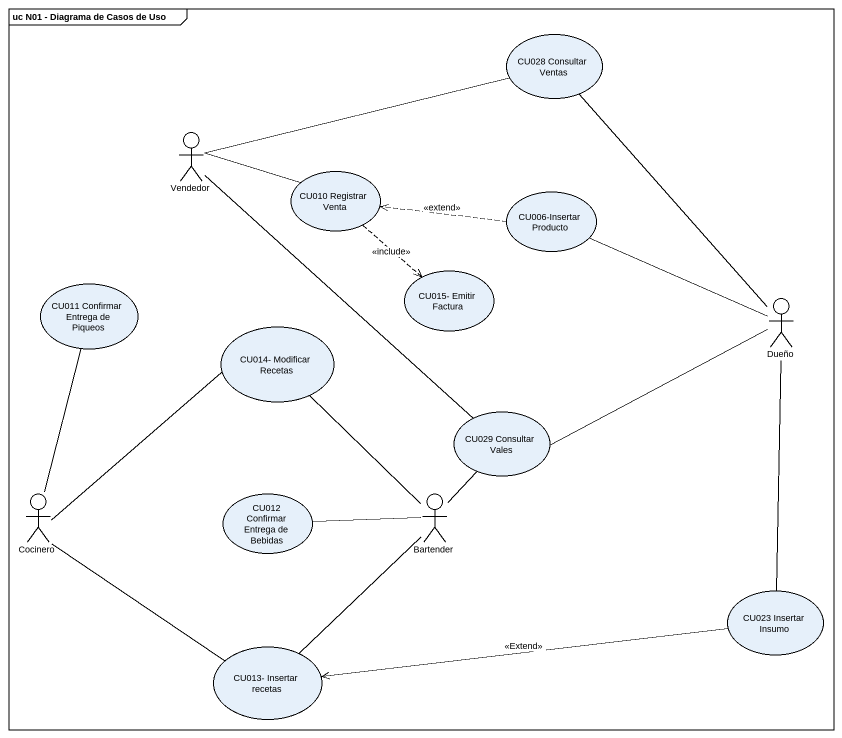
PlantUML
@startuml
mainframe uc N01 - Diagrama de Casos de Uso
usecase "CU028 Consultar Ventas" as CU028_Consultar_Ventas
actor Vendedor
usecase "CU010 Registrar Venta" as CU010_Registrar_Venta
usecase "CU006-Insertar Producto" as CU006_Insertar_Producto
usecase "CU015- Emitir Factura" as CU015_Emitir_Factura
usecase "CU011 Confirmar Entrega de Piqueos" as CU011_Confirmar_Entrega_de
actor Dueño
usecase "CU014- Modificar Recetas" as CU014_Modificar_Recetas
usecase "CU029 Consultar Vales" as CU029_Consultar_Vales
actor Cocinero
usecase "CU012 Confirmar Entrega de Bebidas" as CU012_Confirmar_Entrega_de
actor Bartender
usecase "CU023 Insertar Insumo" as CU023_Insertar_Insumo
usecase "CU013- Insertar recetas" as CU013_Insertar_recetas
Vendedor -right- CU028_Consultar_Ventas
Vendedor -right- CU010_Registrar_Venta
Vendedor -- CU029_Consultar_Vales
CU010_Registrar_Venta ..> CU015_Emitir_Factura : <<include>>
CU006_Insertar_Producto .left.> CU010_Registrar_Venta : <<extend>>
Dueño -up- CU028_Consultar_Ventas
Dueño -left- CU006_Insertar_Producto
Dueño -left- CU029_Consultar_Vales
Dueño -- CU023_Insertar_Insumo
Cocinero -up- CU011_Confirmar_Entrega_de
Cocinero -up- CU014_Modificar_Recetas
Cocinero -- CU013_Insertar_recetas
Bartender -up- CU014_Modificar_Recetas
Bartender -up- CU029_Consultar_Vales
Bartender -left- CU012_Confirmar_Entrega_de
Bartender -- CU013_Insertar_recetas
CU023_Insertar_Insumo -left-> CU013_Insertar_recetas : <<Extend>>
@enduml
